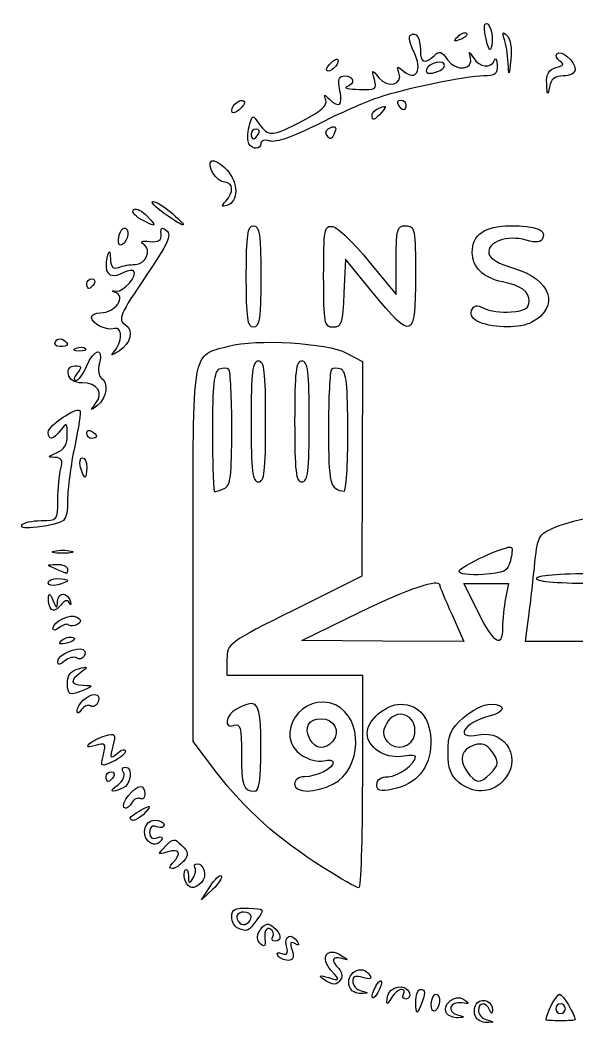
# Model space of a CAD drawing. Extents: x 2.5 to 37.3, y 2.8 to 37.4.
# Drawn here: x 2.53 to 21.63, y 2.96 to 37.36 of the extents above; entities that cross this region are included whole.
import ezdxf

# ---------------------------------------------------------------- set-up
doc = ezdxf.new("R2010")
doc.units = 0
doc.layers.add('Image', color=7, linetype='CONTINUOUS')

msp = doc.modelspace()

# ---------------------------------------------------------------- linework, layer by layer
at = {"layer": 'Image', "color": 7}
for points in [[(17.543774, 36.792525)], [(18.525499, 36.667186)], [(13.147028, 35.843485)], [(17.090662, 35.808808)], [(19.273571, 35.88809)], [(20.59446, 35.171191)], [(15.515823, 34.451138)], [(9.79667, 34.255284)], [(14.604074, 34.101857)], [(10.708419, 33.456503)], [(13.03997, 33.439133)], [(10.381586, 33.117333)], [(9.589454, 31.148121)], [(7.480533, 30.729387)], [(6.666039, 30.537733)], [(5.935382, 29.973415)], [(10.293988, 28.566213)], [(12.946349, 28.577743)], [(4.823494, 28.317554)], [(18.295273, 26.995518)], [(3.747643, 26.330987)], [(4.460866, 26.109978)], [(5.776686, 26.010395)], [(5.12669, 24.206004)], [(10.957078, 23.593036)], [(12.449031, 23.593036)], [(4.823494, 23.188388)], [(13.775211, 23.243756)], [(4.609689, 22.018197)], [(9.534453, 21.289956)], [(2.591633, 20.038745)], [(3.704529, 19.148563)], [(3.745972, 18.536973)], [(17.588035, 18.454087)], [(3.497313, 18.055175)], [(3.617093, 17.146271)], [(18.25107, 17.04502)], [(3.663086, 16.487529)], [(3.956246, 16.078309)], [(3.828858, 15.372334)], [(4.160403, 14.621984)], [(4.494487, 13.654972)], [(16.069089, 12.881953)], [(10.791306, 12.40339)], [(12.477264, 12.693493)], [(5.390891, 12.162727)], [(5.486584, 11.408754)], [(18.65366, 11.503475)], [(5.894657, 11.134947)], [(13.279761, 11.161154)], [(14.769846, 11.139371)], [(17.583739, 11.213074)], [(6.098687, 10.354593)], [(6.315447, 9.993857)], [(6.923279, 9.198455)], [(7.774246, 8.458005)], [(12.946347, 8.279636)], [(8.196149, 7.851794)], [(10.45976, 6.611141)], [(10.003886, 6.213826)], [(10.703931, 5.779753)], [(11.372683, 5.273272)], [(12.946348, 4.459693)], [(13.838204, 4.18971)], [(14.609151, 3.866103)], [(15.138999, 3.866103)], [(16.107678, 3.658884)], [(16.638655, 3.613857)], [(21.234976, 3.451672)], [(17.163717, 3.301802)], [(18.140966, 3.214164)], [(20.571885, 3.067891)]]:
    msp.add_lwpolyline(points, close=True, dxfattribs=at)
for points in [[(14.646262, 27.994552), (13.692325, 29.163501), (13.643619, 27.994552)], [(14.501081, 29.083896), (15.432937, 27.943853), (15.432937, 29.125339)], [(13.733768, 25.939821), (14.272529, 25.656679), (14.266671, 21.972497), (14.260813, 18.288314), (11.945855, 17.134149)], [(9.287615, 11.539207), (8.47049, 12.618605), (8.47049, 19.047171)], [(18.25107, 17.04502), (17.74898, 18.039655), (18.518063, 18.039655), (19.287148, 18.039655), (19.18354, 17.521616)], [(17.337231, 16.982761), (17.749572, 16.050385), (14.974972, 16.063995), (12.200372, 16.077589), (14.189643, 17.04807)], [(22.62151, 16.050384), (19.86373, 16.050384), (19.960292, 16.754918)], [(9.630896, 15.434981), (9.630896, 14.889977), (11.951712, 14.889977), (14.272527, 14.889977), (14.272527, 11.242982)], [(9.145829, 7.549939), (8.762065, 7.181554), (9.053164, 7.642604)]]:
    msp.add_lwpolyline(points, dxfattribs=at)
for points in [[(18.525499, 36.667186), (18.456863, 36.928675), (18.43988, 37.181795), (18.487758, 37.229673)], [(18.487758, 37.229673), (18.621238, 37.363152), (18.784411, 36.829271), (18.713359, 36.491535)], [(16.045719, 36.259141), (15.905825, 36.539565), (15.84951, 36.804937), (15.920575, 36.848858)], [(15.920575, 36.848858), (16.119937, 36.972071), (16.2618, 36.756314), (16.2618, 36.329894)], [(17.543774, 36.792525), (17.656223, 36.905817), (17.789986, 36.95675), (17.841024, 36.905711)], [(17.841024, 36.905711), (17.892064, 36.854672), (17.800061, 36.761979), (17.636573, 36.699726)], [(19.13842, 36.716953), (19.056384, 36.94915), (19.078551, 36.976988), (19.232615, 36.835243)], [(19.232615, 36.835243), (19.350034, 36.727212), (19.406423, 36.381395), (19.367767, 36.00638)], [(17.636573, 36.699726), (17.400314, 36.609763), (17.381273, 36.628805), (17.543774, 36.792525)], [(18.713359, 36.491535), (18.666864, 36.270519), (18.617503, 36.316671), (18.525499, 36.667186)], [(19.273571, 35.88809), (19.258254, 36.176951), (19.197427, 36.54994), (19.13842, 36.716953)], [(15.684827, 35.608865), (16.123109, 35.245123), (16.348751, 35.651699), (16.045719, 36.259141)], [(16.2618, 36.329894), (16.2618, 35.898749), (16.419816, 35.839625), (16.74177, 36.150307)], [(16.74177, 36.150307), (16.914567, 36.317054), (17.00363, 36.288141), (17.197804, 36.002263)], [(17.978424, 36.083755), (17.907806, 36.314094), (17.924082, 36.311502), (18.081017, 36.06742)], [(21.046575, 35.957077), (20.927539, 36.030645), (20.88213, 36.142822), (20.945668, 36.206359)], [(20.945668, 36.206359), (21.100385, 36.361076), (21.566521, 35.961481), (21.566521, 35.674135)], [(13.095802, 35.611546), (13.006413, 35.611546), (13.029465, 35.715919), (13.147028, 35.843485)], [(13.418823, 36.020287), (13.51715, 35.926881), (13.267947, 35.611546), (13.095802, 35.611546)], [(13.147028, 35.843485), (13.264592, 35.971052), (13.386899, 36.050613), (13.418823, 36.020287)], [(15.529229, 35.553505), (15.441311, 35.782614), (15.465222, 35.791121), (15.684827, 35.608865)], [(17.090662, 35.808808), (17.090662, 36.028887), (16.55267, 35.90447), (16.473286, 35.666033)], [(16.749651, 35.561038), (16.937207, 35.610085), (17.090662, 35.721582), (17.090662, 35.808808)], [(17.197804, 36.002263), (17.483247, 35.582013), (18.112121, 35.647663), (17.978424, 36.083755)], [(18.081017, 36.06742), (18.298065, 35.729851), (18.683771, 35.685655), (18.804372, 35.984534)], [(18.901072, 35.818761), (18.911783, 35.513718), (18.82554, 35.445773), (18.427681, 35.445773)], [(18.804372, 35.984534), (18.850359, 36.098502), (18.893874, 36.023905), (18.901072, 35.818761)], [(19.367767, 36.00638), (19.308846, 35.434756), (19.298326, 35.421545), (19.273571, 35.88809)], [(20.917443, 35.732951), (21.173101, 35.799807), (21.206695, 35.858116), (21.046575, 35.957077)], [(13.501687, 34.948456), (13.423817, 35.337809), (13.460705, 35.445774), (13.671604, 35.445774)], [(13.671604, 35.445774), (13.987168, 35.445774), (14.034284, 35.172957), (13.735897, 35.073495)], [(14.688062, 35.326128), (14.591255, 35.678605), (14.59762, 35.681072), (14.836186, 35.383539)], [(18.427681, 35.445773), (17.819471, 35.445773), (15.778511, 35.021377), (14.778043, 34.686869)], [(14.836186, 35.383539), (15.137255, 35.008052), (15.686819, 35.14283), (15.529229, 35.553505)], [(16.473286, 35.666033), (16.432163, 35.542516), (16.532724, 35.504311), (16.749651, 35.561038)], [(20.59446, 35.171191), (20.577744, 35.520262), (20.661555, 35.666035), (20.917443, 35.732951)], [(21.163619, 35.445774), (20.877597, 35.445774), (20.739876, 35.337572), (20.688876, 35.072785)], [(21.566521, 35.674135), (21.566521, 35.542807), (21.395322, 35.445774), (21.163619, 35.445774)], [(14.160013, 34.981478), (14.734353, 34.959885), (14.780396, 34.989939), (14.688062, 35.326128)], [(20.688876, 35.072785), (20.629292, 34.763434), (20.613184, 34.780224), (20.59446, 35.171191)], [(13.020444, 34.616911), (12.945356, 34.816097), (12.968239, 34.824343), (13.135455, 34.658354)], [(13.135455, 34.658354), (13.47805, 34.318274), (13.607255, 34.42062), (13.501687, 34.948456)], [(13.735897, 35.073495), (13.623099, 35.035895), (13.813951, 34.994488), (14.160013, 34.981478)], [(9.79667, 34.255284), (9.79667, 34.45563), (10.111174, 34.68921), (10.226137, 34.574247)], [(10.226137, 34.574247), (10.267861, 34.532522), (10.188301, 34.404022), (10.049335, 34.288691)], [(12.240218, 33.912377), (12.854044, 34.23256), (13.08628, 34.442266), (13.020444, 34.616911)], [(14.778043, 34.686869), (14.363248, 34.548182), (13.438219, 34.137376), (12.722422, 33.773967)], [(14.87618, 34.354311), (15.103698, 34.441618), (15.113955, 34.41736), (14.938769, 34.206274)], [(15.515823, 34.451138), (15.459474, 34.542313), (15.49237, 34.616911), (15.588926, 34.616911)], [(15.691379, 34.285366), (15.651172, 34.285366), (15.572172, 34.359963), (15.515823, 34.451138)], [(15.588926, 34.616911), (15.685482, 34.616911), (15.764482, 34.542313), (15.764482, 34.451138)], [(15.764482, 34.451138), (15.764482, 34.359963), (15.731586, 34.285366), (15.691379, 34.285366)], [(10.049335, 34.288691), (9.891787, 34.157938), (9.79667, 34.145362), (9.79667, 34.255284)], [(10.391849, 33.705804), (10.498402, 34.130346), (10.503049, 34.131562), (10.737866, 33.796314)], [(14.604074, 34.101857), (14.604074, 34.183278), (14.726522, 34.296882), (14.87618, 34.354311)], [(14.938769, 34.206274), (14.700035, 33.918618), (14.604074, 33.888681), (14.604074, 34.101857)], [(10.737866, 33.796314), (11.046827, 33.35521), (11.193839, 33.366568), (12.240218, 33.912377)], [(12.722422, 33.773967), (11.913388, 33.363221), (11.301854, 33.15103), (11.10614, 33.213148)], [(13.187517, 33.679349), (13.347118, 33.740594), (13.39609, 33.691184), (13.334602, 33.530947)], [(10.381586, 33.117334), (10.327828, 33.204316), (10.332446, 33.469128), (10.391849, 33.705804)], [(10.635316, 33.622276), (10.538761, 33.622276), (10.45976, 33.547678), (10.45976, 33.456503)], [(10.45976, 33.456503), (10.45976, 33.365328), (10.492657, 33.290731), (10.532863, 33.290731)], [(10.532863, 33.290731), (10.57307, 33.290731), (10.65207, 33.365328), (10.708419, 33.456503)], [(10.708419, 33.456503), (10.764768, 33.547678), (10.731872, 33.622276), (10.635316, 33.622276)], [(13.03997, 33.439133), (12.989526, 33.520754), (13.055922, 33.628851), (13.187517, 33.679349)], [(13.334602, 33.530947), (13.227744, 33.25248), (13.167023, 33.233557), (13.03997, 33.439133)], [(10.791306, 33.136129), (10.791306, 32.916417), (10.513632, 32.90368), (10.381586, 33.117333)], [(11.10614, 33.213148), (10.931104, 33.268702), (10.791306, 33.234502), (10.791306, 33.136129)], [(9.553844, 31.798778), (9.268524, 31.798778), (8.901706, 32.401448), (9.109035, 32.529585)], [(9.109035, 32.529585), (9.187203, 32.577896), (9.417343, 32.440528), (9.620457, 32.224324)], [(9.620457, 32.224324), (10.026914, 31.79167), (10.032616, 31.125028), (9.630897, 31.003621)], [(9.589454, 31.148121), (9.870404, 31.445928), (9.851093, 31.798778), (9.553844, 31.798778)], [(7.480533, 30.729385), (7.163993, 30.952852), (6.991989, 31.135688), (7.0983, 31.135688)], [(7.0983, 31.135688), (7.204612, 31.135688), (7.500897, 30.951551), (7.756712, 30.726495)], [(9.630897, 31.003621), (9.43022, 30.942973), (9.422223, 30.970856), (9.589454, 31.148121)], [(6.666039, 30.537733), (6.448578, 30.658271), (6.345361, 30.803064), (6.436668, 30.859495)], [(6.436668, 30.859495), (6.527976, 30.915926), (6.73611, 30.814661), (6.899188, 30.634461)], [(6.899188, 30.634461), (7.243874, 30.253588), (7.206578, 30.238115), (6.666039, 30.537733)], [(7.756712, 30.726495), (8.349459, 30.20502), (8.221395, 30.206361), (7.480533, 30.729387)], [(7.368975, 30.022538), (7.350515, 30.250218), (7.39562, 30.276431), (7.564573, 30.136211)], [(10.293988, 28.566213), (10.293988, 30.002908), (10.337404, 30.306825), (10.542646, 30.306825)], [(10.542646, 30.306825), (10.747889, 30.306825), (10.791306, 30.002908), (10.791306, 28.566213)], [(12.946349, 28.577743), (12.946349, 30.200462), (12.969354, 30.325972), (13.257787, 30.276912)], [(13.257787, 30.276912), (13.429079, 30.247777), (13.988561, 29.71092), (14.501081, 29.083896)], [(15.432937, 29.125339), (15.432937, 30.19631), (15.463949, 30.306826), (15.764482, 30.306826)], [(15.764482, 30.306826), (16.074977, 30.306826), (16.096027, 30.19631), (16.096027, 28.566214)], [(18.043854, 29.395076), (18.043854, 30.007279), (18.471897, 30.306825), (19.346717, 30.306825)], [(19.346717, 30.306825), (20.22311, 30.306825), (20.575241, 30.176914), (20.466555, 29.893682)], [(5.981685, 29.643734), (5.908801, 29.643734), (5.887964, 29.792091), (5.935382, 29.973415)], [(5.935382, 29.973415), (5.982799, 30.154739), (6.084453, 30.264247), (6.161281, 30.216765)], [(6.161281, 30.216765), (6.324446, 30.115923), (6.176455, 29.643734), (5.981685, 29.643734)], [(7.564573, 30.136211), (7.740665, 29.990068), (7.605853, 29.692098), (6.884033, 28.632038)], [(6.978537, 29.768565), (7.288456, 29.737199), (7.386917, 29.801246), (7.368975, 30.022538)], [(19.88562, 29.816154), (19.24561, 29.999707), (18.538733, 29.74536), (18.613266, 29.358339)], [(6.477041, 28.980644), (6.848492, 28.980644), (7.066845, 29.484332), (6.776936, 29.672426)], [(6.776936, 29.672426), (6.638156, 29.762466), (6.7083, 29.795916), (6.978537, 29.768565)], [(20.466555, 29.893682), (20.404689, 29.732463), (20.249602, 29.711766), (19.88562, 29.816154)], [(5.99564, 28.655381), (5.60235, 28.444899), (5.39543, 28.717695), (5.53622, 29.261063)], [(5.53622, 29.261063), (5.595139, 29.488453), (5.618541, 29.466492), (5.633127, 29.170124)], [(19.079932, 28.383368), (18.41532, 28.520579), (18.043854, 28.883308), (18.043854, 29.395076)], [(18.613266, 29.358339), (18.647763, 29.179211), (18.960228, 28.991383), (19.457249, 28.851005)], [(5.633127, 29.170124), (5.647131, 28.885581), (5.723615, 28.806745), (5.914573, 28.880022)], [(5.914573, 28.880022), (6.058793, 28.935364), (6.311903, 28.980644), (6.477041, 28.980644)], [(5.833625, 28.067408), (6.093231, 28.031252), (6.580922, 28.604654), (6.424017, 28.761559)], [(6.884033, 28.632038), (5.949218, 27.259174), (5.872728, 27.07965), (6.149674, 26.908487)], [(6.424017, 28.761559), (6.379921, 28.805655), (6.187151, 28.757876), (5.99564, 28.655381)], [(10.542646, 26.825601), (10.337404, 26.825601), (10.293988, 27.129517), (10.293988, 28.566213)], [(10.791306, 28.566213), (10.791306, 27.129517), (10.747889, 26.825601), (10.542646, 26.825601)], [(13.270631, 26.825602), (12.969223, 26.825602), (12.946349, 26.949197), (12.946349, 28.577743)], [(16.096027, 28.566214), (16.096027, 26.414823), (15.974521, 26.366912), (14.646262, 27.994552)], [(19.457249, 28.851005), (20.742009, 28.488138), (21.066922, 27.522466), (20.081666, 26.995174)], [(4.823494, 28.317554), (4.823494, 28.408729), (4.902494, 28.483327), (4.99905, 28.483327)], [(4.896597, 28.151782), (4.85639, 28.151782), (4.823494, 28.226379), (4.823494, 28.317554)], [(5.072152, 28.317554), (5.015803, 28.226379), (4.936803, 28.151782), (4.896597, 28.151782)], [(4.99905, 28.483327), (5.095605, 28.483327), (5.128502, 28.408729), (5.072152, 28.317554)], [(19.991681, 27.719284), (19.991681, 28.05856), (19.729999, 28.24916), (19.079932, 28.383368)], [(5.287657, 27.322919), (5.809332, 27.322919), (6.198474, 27.88792), (5.776686, 28.032948)], [(5.776686, 28.032948), (5.662717, 28.072135), (5.68834, 28.087642), (5.833625, 28.067408)], [(13.643619, 27.994552), (13.600574, 26.961442), (13.55723, 26.825602), (13.270631, 26.825602)], [(18.021743, 27.396407), (18.096218, 27.590486), (18.192433, 27.608792), (18.440432, 27.476068)], [(19.377053, 27.354774), (19.851368, 27.394156), (19.991681, 27.47737), (19.991681, 27.719284)], [(4.989266, 27.162979), (4.989266, 27.250946), (5.123542, 27.322919), (5.287657, 27.322919)], [(18.295273, 26.995519), (18.057875, 27.090998), (17.959739, 27.234827), (18.021743, 27.396407)], [(18.440432, 27.476068), (18.617526, 27.381289), (19.039006, 27.326707), (19.377053, 27.354774)], [(5.776686, 26.77893), (5.520358, 26.687019), (4.989266, 26.94605), (4.989266, 27.162979)], [(6.149674, 26.908487), (6.439778, 26.729193), (6.3284, 26.250082), (5.942458, 26.017118)], [(20.081666, 26.995174), (19.699645, 26.790722), (18.804049, 26.790895), (18.295273, 26.995518)], [(5.983901, 26.541025), (5.983901, 26.719901), (5.895409, 26.821499), (5.776686, 26.77893)], [(5.776686, 26.010396), (5.890655, 26.130529), (5.983901, 26.369312), (5.983901, 26.541025)], [(3.901961, 26.162511), (3.759818, 26.162511), (3.690375, 26.238325), (3.747643, 26.330987)], [(3.747643, 26.330987), (3.804912, 26.42365), (3.92121, 26.456546), (4.006085, 26.40409)], [(4.006085, 26.40409), (4.236019, 26.261984), (4.193145, 26.162511), (3.901961, 26.162511)], [(4.460866, 26.10998), (4.580533, 26.157867), (4.723512, 26.151977), (4.778597, 26.096891)], [(4.823494, 25.499421), (5.07042, 26.095554), (5.399344, 26.166433), (5.255288, 25.592466)], [(8.47049, 19.047171), (8.47049, 26.233577), (8.402258, 25.831351), (9.679801, 26.176065)], [(9.679801, 26.176065), (10.643498, 26.436095), (13.057089, 26.295444), (13.733768, 25.939821)], [(4.56102, 26.009824), (4.367905, 26.017777), (4.328624, 26.057059), (4.460866, 26.109978)], [(4.778597, 26.096891), (4.833682, 26.041806), (4.735772, 26.002626), (4.56102, 26.009824)], [(5.942458, 26.017118), (5.649368, 25.840201), (5.613858, 25.838761), (5.776686, 26.010395)], [(4.191962, 25.209319), (4.156488, 25.393521), (4.238711, 25.499421), (4.417205, 25.499421)], [(4.417205, 25.499421), (4.648286, 25.499421), (4.661589, 25.455166), (4.491949, 25.250762)], [(4.451539, 25.002103), (4.542816, 25.002103), (4.710196, 25.225896), (4.823494, 25.499421)], [(5.255288, 25.592466), (5.199481, 25.370117), (5.228693, 25.141921), (5.320203, 25.085365)], [(10.708419, 25.665193), (10.500651, 25.665193), (10.45976, 25.324438), (10.45976, 23.593036)], [(10.957078, 23.593036), (10.957078, 25.324438), (10.916187, 25.665193), (10.708419, 25.665193)], [(12.200372, 25.665193), (11.992604, 25.665193), (11.951713, 25.324438), (11.951713, 23.593036)], [(12.449031, 23.593036), (12.449031, 25.324438), (12.40814, 25.665193), (12.200372, 25.665193)], [(4.659991, 24.919217), (4.399255, 24.919217), (4.227304, 25.025798), (4.191962, 25.209319)], [(4.491949, 25.250762), (4.376548, 25.111713), (4.358735, 25.002103), (4.451539, 25.002103)], [(9.366032, 25.387377), (9.183914, 25.317491), (9.13358, 24.853322), (9.13358, 23.243755)], [(9.697577, 25.377484), (9.643076, 25.431985), (9.49388, 25.436437), (9.366032, 25.387377)], [(9.79667, 23.334484), (9.79667, 24.403633), (9.752078, 25.322982), (9.697577, 25.377484)], [(13.211214, 25.377484), (13.156713, 25.322983), (13.112121, 24.401869), (13.112121, 23.330564)], [(13.542759, 25.387377), (13.414911, 25.436437), (13.265715, 25.431985), (13.211214, 25.377484)], [(13.775211, 23.243755), (13.775211, 24.853323), (13.724877, 25.317492), (13.542759, 25.387377)], [(5.12669, 24.206004), (5.414466, 24.573607), (5.188313, 24.919217), (4.659991, 24.919217)], [(5.320203, 25.085365), (5.583306, 24.922759), (5.51417, 24.401244), (5.196482, 24.152095)], [(3.497313, 23.225749), (3.497313, 23.440951), (4.456262, 24.098412), (4.583932, 23.970741)], [(5.196482, 24.152095), (4.935511, 23.947428), (4.928503, 23.952841), (5.12669, 24.206004)], [(4.583932, 23.970741), (4.621899, 23.932775), (4.543432, 23.384674), (4.409561, 22.752739)], [(4.155131, 23.13182), (4.150342, 23.550695), (4.129641, 23.566404), (3.92964, 23.302934)], [(10.45976, 23.593036), (10.45976, 21.861635), (10.500651, 21.520879), (10.708419, 21.520879)], [(10.708419, 21.520879), (10.916187, 21.520879), (10.957078, 21.861635), (10.957078, 23.593036)], [(11.951713, 23.593036), (11.951713, 21.861635), (11.992604, 21.520879), (12.200372, 21.520879)], [(12.200372, 21.520879), (12.40814, 21.520879), (12.449031, 21.861635), (12.449031, 23.593036)], [(3.92964, 23.302934), (3.669423, 22.96014), (3.497313, 22.929413), (3.497313, 23.225749)], [(3.787415, 22.520681), (4.051256, 22.626731), (4.158861, 22.80557), (4.155131, 23.13182)], [(4.823494, 23.188388), (4.823494, 23.284944), (4.898091, 23.317841), (4.989266, 23.261491)], [(4.989266, 23.012832), (4.898091, 23.012832), (4.823494, 23.091833), (4.823494, 23.188388)], [(4.989266, 23.261491), (5.080441, 23.205142), (5.155039, 23.126142), (5.155039, 23.085935)], [(5.155039, 23.085935), (5.155039, 23.045729), (5.080441, 23.012832), (4.989266, 23.012832)], [(9.13358, 23.243755), (9.13358, 22.113823), (9.164778, 21.189333), (9.202908, 21.189333)], [(9.534453, 21.289956), (9.752932, 21.373794), (9.79667, 21.71482), (9.79667, 23.334484)], [(13.112121, 23.330564), (13.112121, 21.438476), (13.158767, 21.254223), (13.650882, 21.202422)], [(13.650882, 21.202422), (13.719263, 21.195228), (13.775211, 22.113824), (13.775211, 23.243756)], [(4.409561, 22.752739), (4.275691, 22.120804), (4.164865, 21.284385), (4.163282, 20.89403)], [(3.723863, 22.36025), (3.463528, 22.36909), (3.473612, 22.394547), (3.787415, 22.520681)], [(3.933342, 21.976754), (4.010375, 22.264201), (3.962333, 22.352152), (3.723863, 22.36025)], [(4.609689, 22.018197), (4.562003, 22.200547), (4.590601, 22.349742), (4.673241, 22.349742)], [(4.759942, 21.686651), (4.724988, 21.686651), (4.657374, 21.835847), (4.609689, 22.018197)], [(4.673241, 22.349742), (4.75588, 22.349742), (4.823494, 22.200547), (4.823494, 22.018197)], [(4.823494, 22.018197), (4.823494, 21.835847), (4.794895, 21.686651), (4.759942, 21.686651)], [(3.831122, 20.899232), (3.832365, 21.286725), (3.878366, 21.77161), (3.933342, 21.976754)], [(9.202908, 21.189333), (9.241038, 21.189333), (9.390234, 21.234612), (9.534453, 21.289956)], [(4.163282, 20.89403), (4.160215, 20.138492), (4.128699, 20.110559), (3.12061, 19.969992)], [(3.258438, 20.194699), (3.818651, 20.194699), (3.828899, 20.207298), (3.831122, 20.899232)], [(20.885664, 19.968491), (21.214549, 20.109168), (21.866037, 20.278471), (22.333416, 20.344722)], [(3.12061, 19.969992), (2.750318, 19.918359), (2.534561, 19.946402), (2.591633, 20.038745)], [(2.591633, 20.038745), (2.644644, 20.124521), (2.944707, 20.194699), (3.258438, 20.194699)], [(20.172274, 18.586084), (20.284669, 19.68317), (20.303379, 19.719425), (20.885664, 19.968491)], [(17.588035, 18.454087), (17.5883, 18.618772), (19.272578, 19.384814), (19.389944, 19.273627)], [(19.389944, 19.273627), (19.423687, 19.241659), (19.405427, 19.032761), (19.349372, 18.80941)], [(3.994631, 19.07275), (3.675519, 19.07275), (3.544973, 19.106866), (3.704529, 19.148563)], [(3.704529, 19.148563), (3.864085, 19.190258), (4.125177, 19.190258), (4.284733, 19.148563)], [(4.284733, 19.148563), (4.444289, 19.106866), (4.313743, 19.07275), (3.994631, 19.07275)], [(3.745972, 18.536973), (3.429619, 18.672915), (3.431518, 18.679977), (3.787415, 18.691094)], [(3.787415, 18.691094), (3.992559, 18.69751), (4.160403, 18.628148), (4.160403, 18.536973)], [(19.349372, 18.80941), (19.260939, 18.457071), (19.137606, 18.395705), (18.417611, 18.345816)], [(19.960292, 16.754918), (20.013401, 17.142411), (20.108793, 17.966437), (20.172274, 18.586084)], [(4.11896, 18.382853), (4.096166, 18.389269), (3.928322, 18.458614), (3.745972, 18.536973)], [(4.160403, 18.536973), (4.160403, 18.445798), (4.141753, 18.376444), (4.11896, 18.382853)], [(18.417611, 18.345816), (17.936462, 18.312476), (17.587884, 18.357968), (17.588035, 18.454087)], [(22.228063, 18.3712), (21.013429, 18.3712), (20.24034, 18.306726), (20.24034, 18.205427)], [(3.497313, 18.055175), (3.497313, 18.137815), (3.646508, 18.205428), (3.828858, 18.205428)], [(3.828858, 17.991623), (3.646508, 17.943937), (3.497313, 17.972536), (3.497313, 18.055175)], [(3.828858, 18.205428), (4.011208, 18.205428), (4.160403, 18.176829), (4.160403, 18.141876)], [(4.160403, 18.141876), (4.160403, 18.106923), (4.011208, 18.039309), (3.828858, 17.991623)], [(14.189643, 17.04807), (15.881925, 17.873666), (16.92489, 18.228023), (16.92489, 17.977396)], [(16.92489, 17.977396), (16.92489, 17.943154), (17.110443, 17.495568), (17.337231, 16.982761)], [(20.24034, 18.205427), (20.24034, 18.103552), (21.057692, 18.039655), (22.36085, 18.039655)], [(3.508964, 17.528524), (3.517534, 17.721566), (3.558303, 17.703295), (3.663086, 17.459451)], [(3.817207, 17.431822), (3.829753, 17.759062), (4.196873, 17.735685), (4.261939, 17.403503)], [(3.617093, 17.146271), (3.551214, 17.21215), (3.502557, 17.384163), (3.508964, 17.528524)], [(3.931894, 17.293201), (3.824632, 17.146511), (3.682971, 17.080393), (3.617093, 17.146271)], [(3.663086, 17.459451), (3.792368, 17.158596), (3.806634, 17.156038), (3.817207, 17.431822)], [(4.214114, 17.381207), (4.15925, 17.493647), (4.054602, 17.461015), (3.931894, 17.293201)], [(4.261939, 17.403503), (4.285349, 17.283983), (4.265963, 17.274945), (4.214114, 17.381207)], [(19.18354, 17.521616), (19.126556, 17.236694), (19.079932, 16.789108), (19.079932, 16.52698)], [(3.663086, 16.487529), (3.663086, 16.733525), (4.259907, 17.022657), (4.483037, 16.884756)], [(4.483037, 16.884756), (4.641041, 16.787103), (4.644903, 16.725121), (4.498618, 16.63471)], [(11.945855, 17.134149), (9.673221, 16.001088), (9.630896, 15.97002), (9.630896, 15.434981)], [(19.079932, 16.52698), (19.079932, 15.784535), (18.7986, 15.960368), (18.25107, 17.04502)], [(3.885554, 16.525966), (3.763197, 16.424419), (3.663086, 16.407121), (3.663086, 16.487529)], [(4.20607, 16.612551), (4.152144, 16.666477), (4.007912, 16.627521), (3.885554, 16.525966)], [(4.498618, 16.63471), (4.391643, 16.568596), (4.259997, 16.558625), (4.20607, 16.612551)], [(3.956246, 16.078309), (4.052577, 16.17464), (4.229244, 16.220839), (4.348839, 16.180974)], [(4.348839, 16.180974), (4.472993, 16.139589), (4.39785, 16.064446), (4.173692, 16.005827)], [(3.828858, 15.372339), (3.828858, 15.583342), (4.500116, 15.889726), (4.701868, 15.770808)], [(4.173692, 16.005827), (3.897955, 15.933721), (3.833232, 15.955294), (3.956246, 16.078309)], [(4.473232, 15.481748), (4.384363, 15.536672), (4.203024, 15.491464), (4.070255, 15.381269)], [(4.731857, 15.538909), (4.678482, 15.452546), (4.562101, 15.426825), (4.473232, 15.481748)], [(4.701868, 15.770808), (4.771737, 15.729625), (4.785231, 15.625271), (4.731857, 15.538909)], [(4.070255, 15.381269), (3.892923, 15.234094), (3.828858, 15.231726), (3.828858, 15.372334)], [(4.533392, 15.111056), (4.87266, 15.196537), (4.880153, 15.185392), (4.616278, 14.987786)], [(4.160403, 14.621984), (4.160403, 14.893354), (4.277207, 15.046509), (4.533392, 15.111056)], [(4.616278, 14.987786), (4.225842, 14.695405), (4.251146, 14.560776), (4.699164, 14.54678)], [(4.740607, 14.392659), (4.226707, 14.171829), (4.160403, 14.198034), (4.160403, 14.621984)], [(4.699164, 14.54678), (5.055061, 14.535657), (5.05696, 14.5286), (4.740607, 14.392659)], [(4.494487, 13.654972), (4.49101, 13.89345), (4.844095, 14.226887), (5.100104, 14.226887)], [(5.100104, 14.226887), (5.218573, 14.226887), (5.268898, 14.11872), (5.215352, 13.979179)], [(10.791306, 12.40339), (10.791306, 13.992947), (10.705793, 14.127398), (9.951545, 13.723737)], [(13.35154, 13.869388), (12.224189, 14.383045), (11.177559, 12.809661), (12.200665, 12.139293)], [(4.953362, 13.834646), (4.861547, 13.89139), (4.72131, 13.83499), (4.641726, 13.709365)], [(5.215352, 13.979179), (5.163072, 13.842941), (5.045177, 13.7779), (4.953362, 13.834646)], [(13.279761, 11.161059), (14.269406, 11.672827), (14.315976, 13.429961), (13.35154, 13.869388)], [(14.438301, 12.89514), (14.438301, 13.339664), (15.072296, 13.895339), (15.579474, 13.895339)], [(16.069088, 12.881953), (16.163783, 13.551682), (15.412644, 13.813824), (15.09572, 13.221649)], [(15.579474, 13.895339), (16.241959, 13.895339), (16.634584, 13.388469), (16.622988, 12.548189)], [(17.733762, 13.428445), (18.021158, 13.685234), (18.441617, 13.895334), (18.668117, 13.895334)], [(18.668117, 13.895334), (19.220559, 13.895334), (19.192417, 13.627963), (18.624985, 13.485547)], [(4.641726, 13.709365), (4.56214, 13.583714), (4.495883, 13.559238), (4.494487, 13.654972)], [(9.951545, 13.723737), (9.572332, 13.52079), (9.508237, 13.029815), (9.879556, 13.172304)], [(17.211224, 12.238139), (17.211224, 12.840437), (17.298712, 13.039729), (17.733762, 13.428445)], [(18.624985, 13.485547), (17.736154, 13.262464), (17.396206, 12.671707), (18.255569, 12.843578)], [(9.879556, 13.172304), (10.084724, 13.251033), (10.128215, 13.080991), (10.128215, 12.200097)], [(12.477264, 12.693493), (12.262432, 13.111193), (12.418065, 13.398026), (12.859541, 13.398026)], [(12.859541, 13.398026), (13.305173, 13.398026), (13.533878, 12.960492), (13.260456, 12.631038)], [(15.09572, 13.221649), (14.958863, 12.965926), (14.964194, 12.817352), (15.116826, 12.633445)], [(4.90638, 12.531898), (4.997555, 12.623074), (5.242912, 12.749304), (5.451619, 12.812415)], [(5.451619, 12.812415), (5.800384, 12.917878), (5.82163, 12.889208), (5.714223, 12.458061)], [(15.59217, 12.106249), (15.033604, 12.024263), (14.438301, 12.431269), (14.438301, 12.89514)], [(15.116826, 12.633445), (15.4241, 12.263203), (16.002961, 12.414267), (16.069089, 12.881953)], [(18.255569, 12.843578), (19.231235, 13.038711), (19.790258, 11.953299), (19.079932, 11.242974)], [(5.120074, 12.480873), (4.867096, 12.404374), (4.795865, 12.421382), (4.90638, 12.531898)], [(5.390891, 12.162727), (5.48917, 12.554298), (5.463321, 12.584664), (5.120074, 12.480873)], [(5.714223, 12.458061), (5.608694, 12.034449), (5.624142, 12.011021), (5.873518, 12.216472)], [(10.570275, 10.911438), (10.738094, 10.911438), (10.791306, 11.27061), (10.791306, 12.40339)], [(13.260456, 12.631038), (13.000845, 12.318226), (12.656132, 12.345713), (12.477264, 12.693493)], [(16.622988, 12.548189), (16.611547, 11.719177), (16.127916, 11.141279), (15.308607, 10.977613)], [(18.129424, 12.500272), (17.662806, 12.352175), (17.562457, 12.016273), (17.858545, 11.59355)], [(18.694312, 12.309127), (18.544898, 12.513465), (18.363926, 12.574702), (18.129424, 12.500272)], [(5.715958, 11.927449), (5.299195, 11.737558), (5.286489, 11.746755), (5.390891, 12.162727)], [(6.149674, 12.284523), (6.149674, 12.196822), (5.954502, 12.036135), (5.715958, 11.927449)], [(5.873518, 12.216472), (6.025404, 12.341604), (6.149674, 12.372227), (6.149674, 12.284523)], [(10.128215, 12.200097), (10.128215, 11.098554), (10.192404, 10.911438), (10.570275, 10.911438)], [(12.200665, 12.139293), (12.428764, 11.989838), (12.764453, 11.906539), (12.946642, 11.95418)], [(15.158585, 11.408746), (15.494158, 11.408746), (16.096027, 11.851027), (16.096027, 12.097624)], [(16.096027, 12.097624), (16.096027, 12.143032), (15.869292, 12.146911), (15.59217, 12.106249)], [(17.583739, 11.213074), (17.300557, 11.44238), (17.211224, 11.688202), (17.211224, 12.238139)], [(18.65366, 11.503475), (18.970915, 11.820727), (18.976112, 11.923742), (18.694312, 12.309127)], [(6.08233, 11.549381), (6.017433, 11.654386), (6.043335, 11.740299), (6.139891, 11.740299)], [(6.139891, 11.740299), (6.417427, 11.740299), (6.344046, 11.123655), (6.05323, 11.012059)], [(13.277894, 11.896384), (13.277894, 11.693766), (12.702916, 11.408754), (12.294156, 11.408754)], [(12.946642, 11.95418), (13.12883, 12.001824), (13.277894, 11.975823), (13.277894, 11.896384)], [(5.486584, 11.408754), (5.486584, 11.49993), (5.565584, 11.574527), (5.66214, 11.574527)], [(5.559687, 11.242982), (5.51948, 11.242982), (5.486584, 11.317579), (5.486584, 11.408754)], [(5.735243, 11.408754), (5.678894, 11.317579), (5.599893, 11.242982), (5.559687, 11.242982)], [(5.66214, 11.574527), (5.758696, 11.574527), (5.791592, 11.49993), (5.735243, 11.408754)], [(5.894657, 11.134947), (6.062775, 11.257878), (6.147228, 11.444373), (6.08233, 11.549381)], [(12.946349, 8.279636), (11.396062, 9.258706), (10.222544, 10.304195), (9.287615, 11.539207)], [(12.294156, 11.408754), (12.100277, 11.408754), (11.951713, 11.300878), (11.951713, 11.160096)], [(14.769846, 11.139366), (14.769846, 11.311443), (14.910265, 11.408746), (15.158585, 11.408746)], [(17.858545, 11.59355), (18.151873, 11.174765), (18.307338, 11.157151), (18.65366, 11.503475)], [(6.05323, 11.012059), (5.628169, 10.848949), (5.567659, 10.895841), (5.894657, 11.134947)], [(6.098687, 10.354593), (5.972529, 10.480749), (6.446316, 11.07721), (6.672685, 11.07721)], [(6.672685, 11.07721), (6.749728, 11.07721), (6.812764, 10.96091), (6.812764, 10.818768)], [(11.951713, 11.160096), (11.951713, 10.834404), (12.649056, 10.834912), (13.279761, 11.161154)], [(14.272527, 11.242982), (14.272527, 9.237135), (14.216579, 7.596696), (14.148198, 7.597561)], [(15.308607, 10.977613), (14.877652, 10.891525), (14.769846, 10.923895), (14.769846, 11.139371)], [(19.079932, 11.242974), (18.66714, 10.830182), (18.071294, 10.818275), (17.583739, 11.213074)], [(6.65718, 10.656483), (6.571609, 10.709368), (6.436931, 10.637089), (6.357896, 10.495859)], [(6.812764, 10.818768), (6.812764, 10.676623), (6.742751, 10.603595), (6.65718, 10.656483)], [(6.357896, 10.495859), (6.278861, 10.354632), (6.162217, 10.291061), (6.098687, 10.354593)], [(6.688435, 10.269656), (7.026648, 10.449869), (7.040211, 10.442686), (6.833909, 10.192602)], [(6.315447, 9.993857), (6.315447, 10.036235), (6.483291, 10.160344), (6.688435, 10.269656)], [(6.833909, 10.192602), (6.622081, 9.935815), (6.315447, 9.818271), (6.315447, 9.993857)], [(6.923279, 9.198455), (6.67594, 9.445793), (6.820866, 9.916802), (7.144309, 9.916802)], [(7.227195, 9.691081), (7.065769, 9.753028), (6.978537, 9.686821), (6.978537, 9.502369)], [(7.144309, 9.916802), (7.326659, 9.916802), (7.475855, 9.844545), (7.475855, 9.756232)], [(7.475855, 9.756232), (7.475855, 9.667919), (7.363958, 9.638601), (7.227195, 9.691081)], [(6.978537, 9.502369), (6.978537, 9.31369), (7.064963, 9.251407), (7.235806, 9.316962)], [(7.235806, 9.316962), (7.383331, 9.373573), (7.449871, 9.345783), (7.391795, 9.251814)], [(7.517298, 9.022783), (7.78788, 9.30444), (7.825961, 9.306194), (8.083261, 9.048897)], [(7.391795, 9.251814), (7.274544, 9.062097), (7.081609, 9.040123), (6.923279, 9.198455)], [(7.600184, 8.832658), (7.243213, 8.725616), (7.239654, 8.733778), (7.517298, 9.022783)], [(7.774245, 8.458003), (8.090005, 8.773765), (8.006093, 8.95438), (7.600184, 8.832658)], [(8.083261, 9.048897), (8.311144, 8.821014), (8.322029, 8.728341), (8.14585, 8.516058)], [(7.753947, 8.259078), (7.637567, 8.259078), (7.64464, 8.328402), (7.774246, 8.458005)], [(8.14585, 8.516058), (8.028549, 8.37472), (7.852193, 8.259078), (7.753947, 8.259078)], [(8.201351, 8.210966), (8.258202, 8.26782), (8.305859, 8.171355), (8.307255, 7.996603)], [(8.462089, 7.919615), (8.545852, 8.052026), (8.577606, 8.21987), (8.532653, 8.292604)], [(8.532653, 8.292604), (8.487702, 8.365338), (8.52194, 8.424848), (8.608743, 8.424848)], [(8.608743, 8.424848), (8.859633, 8.424848), (8.960078, 7.98611), (8.755926, 7.78196)], [(14.148198, 7.597561), (14.079817, 7.598355), (13.538984, 7.905362), (12.946347, 8.279636)], [(8.196149, 7.851794), (8.142159, 7.992489), (8.1445, 8.154118), (8.201351, 8.210966)], [(8.307255, 7.996603), (8.309318, 7.739087), (8.338656, 7.724498), (8.462089, 7.919615)], [(9.053164, 7.642604), (9.213269, 7.896178), (9.385962, 8.06195), (9.436928, 8.010986)], [(9.436928, 8.010986), (9.487893, 7.960022), (9.356899, 7.752549), (9.145829, 7.549939)], [(8.755926, 7.78196), (8.499735, 7.525769), (8.312283, 7.549153), (8.196149, 7.851794)], [(9.79667, 6.610122), (9.79667, 6.859836), (9.91106, 6.918505), (10.364698, 6.90145)], [(10.364698, 6.90145), (10.926965, 6.88031), (10.929907, 6.876209), (10.6548, 6.497277)], [(10.003886, 6.213826), (9.889917, 6.259814), (9.79667, 6.438146), (9.79667, 6.610122)], [(10.211101, 6.767129), (9.954749, 6.767129), (9.881761, 6.571525), (10.068451, 6.384832)], [(10.068451, 6.384832), (10.200892, 6.252392), (10.45976, 6.402109), (10.45976, 6.611141)], [(10.45976, 6.611141), (10.45976, 6.696935), (10.347864, 6.767129), (10.211101, 6.767129)], [(10.6548, 6.497277), (10.361727, 6.093592), (10.332931, 6.081053), (10.003886, 6.213826)], [(10.703931, 5.779753), (10.645114, 5.874924), (10.687908, 6.062339), (10.799028, 6.196232)], [(10.799028, 6.196232), (10.952435, 6.381075), (11.055627, 6.394391), (11.227731, 6.251559)], [(11.125555, 6.185254), (10.974196, 6.2788), (10.884976, 6.063368), (10.937447, 5.731049)], [(11.227731, 6.251559), (11.497521, 6.027652), (11.524742, 5.772493), (11.27884, 5.772493)], [(11.198658, 5.926812), (11.251113, 6.011687), (11.218216, 6.127985), (11.125555, 6.185254)], [(11.27884, 5.772493), (11.182284, 5.772493), (11.146202, 5.841936), (11.198658, 5.926812)], [(11.671625, 5.593622), (11.576099, 5.958913), (11.850718, 6.070015), (12.050429, 5.746874)], [(10.937447, 5.731049), (10.966013, 5.550129), (10.828066, 5.5789), (10.703931, 5.779753)], [(11.516577, 5.343064), (11.698902, 5.273097), (11.738647, 5.337322), (11.671625, 5.593622)], [(11.959567, 5.684747), (11.805728, 5.779825), (11.77999, 5.720841), (11.862238, 5.461703)], [(12.050429, 5.746874), (12.127299, 5.622498), (12.095485, 5.600747), (11.959567, 5.684747)], [(13.207213, 4.759739), (12.807085, 5.207674), (13.062275, 5.592592), (13.552019, 5.279831)], [(11.372683, 5.273272), (11.315681, 5.365503), (11.378588, 5.396015), (11.516577, 5.343064)], [(11.724009, 5.109397), (11.586483, 5.109397), (11.428387, 5.183141), (11.372683, 5.273272)], [(11.862238, 5.461703), (11.942516, 5.208769), (11.903528, 5.109397), (11.724009, 5.109397)], [(13.567995, 5.174564), (13.239665, 5.27665), (13.186594, 5.101234), (13.462376, 4.825451)], [(13.552019, 5.279831), (13.819174, 5.109222), (13.821206, 5.095834), (13.567995, 5.174564)], [(13.462376, 4.825451), (13.563841, 4.723986), (13.596738, 4.559873), (13.535479, 4.460752)], [(13.838205, 4.18971), (13.654558, 4.668286), (14.26609, 5.024838), (14.532164, 4.594321)], [(12.946349, 4.459707), (12.756823, 4.592398), (12.796245, 4.606267), (13.112121, 4.518023)], [(13.112121, 4.518023), (13.525953, 4.402414), (13.52609, 4.402763), (13.207213, 4.759739)], [(14.293288, 4.522603), (14.041372, 4.60256), (13.940984, 4.563849), (13.940984, 4.386748)], [(14.532164, 4.594321), (14.608494, 4.470816), (14.530365, 4.447361), (14.293288, 4.522603)], [(13.535479, 4.460752), (13.397253, 4.237097), (13.264638, 4.236861), (12.946348, 4.459693)], [(14.225882, 3.968219), (14.063464, 3.957636), (13.889009, 4.057315), (13.838204, 4.18971)], [(13.940984, 4.386748), (13.940984, 4.250527), (14.07153, 4.104958), (14.231086, 4.063263)], [(14.609151, 3.866103), (14.609151, 3.957278), (14.681464, 4.143773), (14.769846, 4.280536)], [(14.769846, 4.280536), (14.858229, 4.417296), (14.930542, 4.454597), (14.930542, 4.363422)], [(14.930542, 4.363422), (14.930542, 4.272246), (14.858229, 4.085752), (14.769846, 3.948989)], [(15.138999, 3.866103), (15.194186, 4.233369), (15.775692, 4.329788), (15.888811, 3.990433)], [(14.231086, 4.063263), (14.502967, 3.992211), (14.502641, 3.986242), (14.225882, 3.968219)], [(14.769846, 3.948989), (14.681464, 3.812228), (14.609151, 3.774927), (14.609151, 3.866103)], [(15.269296, 3.824661), (15.104667, 3.559503), (15.093464, 3.563065), (15.138999, 3.866103)], [(15.61673, 4.114764), (15.524705, 4.114764), (15.36836, 3.984216), (15.269296, 3.824661)], [(15.681596, 3.948989), (15.737945, 4.040164), (15.708755, 4.114764), (15.61673, 4.114764)], [(15.768513, 3.783217), (15.664359, 3.783217), (15.625246, 3.857816), (15.681596, 3.948989)], [(15.888811, 3.990433), (15.926801, 3.876464), (15.872666, 3.783217), (15.768513, 3.783217)], [(16.107678, 3.658884), (16.10127, 3.909614), (16.170625, 4.114758), (16.2618, 4.114758)], [(16.2618, 4.114758), (16.456369, 4.114758), (16.456369, 3.98734), (16.2618, 3.534553)], [(16.638654, 3.613857), (16.65254, 3.798176), (16.722622, 3.948984), (16.794394, 3.948984)], [(16.794394, 3.948984), (16.977699, 3.948984), (16.957577, 3.491437), (16.76915, 3.37498)], [(17.163717, 3.301802), (16.984571, 3.591666), (17.458672, 3.968113), (17.753752, 3.770305)], [(18.214615, 3.647298), (18.416191, 3.848876), (18.754396, 3.688536), (18.7353, 3.400446)], [(20.571885, 3.067891), (20.571885, 3.272203), (20.930294, 3.948989), (21.03849, 3.948989)], [(21.03849, 3.948989), (21.148522, 3.948989), (21.566521, 3.253865), (21.566521, 3.070884)], [(16.2618, 3.534553), (16.135554, 3.240762), (16.118003, 3.25492), (16.107678, 3.658884)], [(16.76915, 3.37498), (16.683493, 3.322042), (16.624771, 3.429537), (16.638655, 3.613857)], [(17.688064, 3.65197), (17.280874, 3.714608), (17.144391, 3.338026), (17.537363, 3.236159)], [(17.753752, 3.770305), (17.960044, 3.632015), (17.948851, 3.611854), (17.688064, 3.65197)], [(18.140969, 3.214156), (18.086136, 3.357047), (18.119278, 3.55196), (18.214615, 3.647298)], [(18.638599, 3.410236), (18.524448, 3.693131), (18.25107, 3.672467), (18.25107, 3.380947)], [(21.069203, 3.617445), (20.978028, 3.617445), (20.90343, 3.542848), (20.90343, 3.451672)], [(20.90343, 3.451672), (20.90343, 3.360497), (20.978028, 3.2859), (21.069203, 3.2859)], [(21.234976, 3.451672), (21.234976, 3.542848), (21.160378, 3.617445), (21.069203, 3.617445)], [(21.069203, 3.2859), (21.160378, 3.2859), (21.234976, 3.360497), (21.234976, 3.451672)], [(17.55632, 3.13935), (17.402145, 3.128767), (17.225474, 3.201877), (17.163717, 3.301802)], [(17.537363, 3.236159), (17.797175, 3.168812), (17.799674, 3.156045), (17.55632, 3.13935)], [(18.535967, 2.973591), (18.373548, 2.963008), (18.195798, 3.071273), (18.140966, 3.214164)], [(18.25107, 3.380947), (18.25107, 3.250872), (18.381615, 3.110328), (18.541171, 3.068635)], [(18.7353, 3.400446), (18.725867, 3.258087), (18.698888, 3.260818), (18.638599, 3.410236)], [(18.541171, 3.068635), (18.813053, 2.997584), (18.812727, 2.991615), (18.535967, 2.973591)], [(21.069203, 3.037242), (20.795678, 3.037242), (20.571885, 3.051027), (20.571885, 3.067891)], [(21.566521, 3.070884), (21.566521, 3.052389), (21.342728, 3.037242), (21.069203, 3.037242)]]:
    msp.add_open_spline(points, degree=3, dxfattribs=at)

doc.saveas('drawing.dxf')
